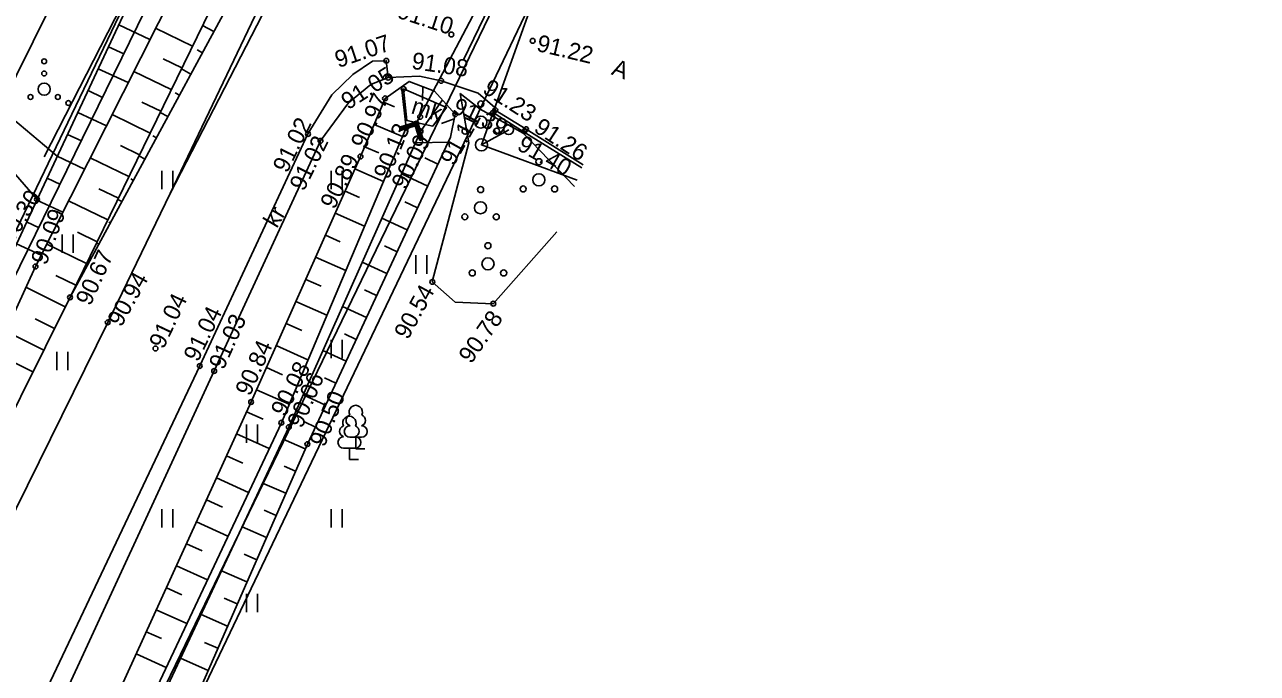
# Model space of a CAD drawing. Extents: x 629029 to 641990, y 6443658 to 6449700.
# Drawn here: x 636945.1 to 636996.1, y 6445264.6 to 6445291.4 of the extents above; entities that cross this region are included whole.
import ezdxf

# ---------------------------------------------------------------- set-up
doc = ezdxf.new("R2010")
doc.units = 0
for name, color, linetype in [('AED', 7, 'Continuous'), ('HALJASTUS', 7, 'Continuous'), ('KORGUS-EH2000', 7, 'Continuous'), ('MOOTPIIR', 7, 'Continuous'), ('MPOHULIIN', 7, 'Continuous'), ('PIIR', 7, 'Continuous'), ('POST', 7, 'Continuous'), ('PUU', 7, 'Continuous'), ('RELJEEF', 7, 'Continuous'), ('TEE', 7, 'Continuous'), ('TRUUP', 7, 'Continuous')]:
    doc.layers.add(name, color=color, linetype=linetype)

msp = doc.modelspace()

# ---------------------------------------------------------------- linework, layer by layer
at = {"layer": 'AED'}
msp.add_lwpolyline([(636945.915, 6445285.951), (636953.791, 6445301.366), (636959.581, 6445314.462), (636965.371, 6445327.558)], dxfattribs=at)
at = {"layer": 'HALJASTUS'}
for p, q in [((636950.772, 6445285.381), (636950.772, 6445284.619)), ((636951.228, 6445285.381), (636951.228, 6445284.619)), ((636957.772, 6445285.381), (636957.772, 6445284.619)), ((636958.228, 6445285.381), (636958.228, 6445284.619)), ((636946.656, 6445282.741), (636946.656, 6445281.98)), ((636947.111, 6445282.741), (636947.111, 6445281.98)), ((636961.272, 6445281.881), (636961.272, 6445281.119)), ((636961.728, 6445281.881), (636961.728, 6445281.119)), ((636957.772, 6445278.381), (636957.772, 6445277.619)), ((636958.228, 6445278.381), (636958.228, 6445277.619)), ((636946.432, 6445277.894), (636946.432, 6445277.133)), ((636946.887, 6445277.894), (636946.887, 6445277.133)), ((636954.272, 6445274.881), (636954.272, 6445274.119)), ((636954.728, 6445274.881), (636954.728, 6445274.119)), ((636950.772, 6445271.381), (636950.772, 6445270.619)), ((636951.228, 6445271.381), (636951.228, 6445270.619)), ((636957.772, 6445271.381), (636957.772, 6445270.619)), ((636958.228, 6445271.381), (636958.228, 6445270.619)), ((636954.272, 6445267.881), (636954.272, 6445267.119)), ((636954.728, 6445267.881), (636954.728, 6445267.119))]:
    msp.add_line(p, q, dxfattribs=at)
for points in [[(636946.453, 6445285.978), (636944.077, 6445287.968), (636950.91, 6445301.765), (636964.598, 6445331.332), (636967.704, 6445330.475)], [(636963.105, 6445288.575), (636963.47, 6445286.527), (636961.955, 6445280.781), (636962.904, 6445279.936), (636964.477, 6445279.879), (636967.101, 6445282.847)], [(636967.836, 6445284.721), (636965.713, 6445286.937), (636963.932, 6445287.93), (636963.105, 6445288.575)], [(636940.526, 6445288.095), (636943.192, 6445286.973), (636945.617, 6445284.189)]]:
    msp.add_lwpolyline(points, dxfattribs=at)
for centre, radius in [((636945.91, 6445289.904), 0.1), ((636945.91, 6445289.404), 0.1), ((636945.91, 6445288.754), 0.25), ((636945.345, 6445288.429), 0.1), ((636946.475, 6445288.429), 0.1), ((636946.91, 6445288.179), 0.1)]:
    msp.add_circle(centre, radius, dxfattribs=at)
at = {"layer": 'KORGUS-EH2000'}
for centre in [(636962.742, 6445291.015), (636966.102, 6445290.755), (636960.054, 6445289.929), (636960.132, 6445289.231), (636962.323, 6445289.099), (636960.002, 6445288.372), (636960.768, 6445288.764), (636964.461, 6445287.771), (636964.557, 6445287.887), (636961.293, 6445287.331), (636961.454, 6445287.61), (636962.904, 6445287.719), (636956.815, 6445286.9), (636960.875, 6445287.157), (636961.468, 6445287.008), (636965.761, 6445287.012), (636965.83, 6445287.1), (636957.335, 6445286.616), (636958.987, 6445285.969), (636945.617, 6445284.189), (636945.55, 6445281.418), (636961.955, 6445280.781), (636946.981, 6445280.144), (636964.477, 6445279.879), (636948.537, 6445279.106), (636950.511, 6445278.026), (636952.342, 6445277.304), (636952.938, 6445277.096), (636954.464, 6445275.814), (636955.714, 6445274.955), (636956.024, 6445274.772), (636956.791, 6445274.071)]:
    msp.add_circle(centre, 0.1, dxfattribs=at)
at = {"layer": 'MOOTPIIR'}
for points in [[(637024.42, 6445657.078), (636938.037, 6445472.015), (636913.649, 6445417.93), (636912.653, 6445413.451), (636914.644, 6445407.976), (636991.955, 6445374.961), (636999.753, 6445379.606), (637007.052, 6445389.063), (637030.279, 6445382.095), (637053.505, 6445425.893), (637065.616, 6445455.092), (637072.75, 6445452.438), (637059.976, 6445423.073), (637034.03, 6445371.866), (637024.498, 6445359.679), (637011.105, 6445350.389), (637007.244, 6445354.008), (636996.722, 6445356.663), (636950.066, 6445258.879), (636880.688, 6445116.257)], [(636829.034, 6445050.852), (636935.555, 6445263.898), (636879.931, 6445296.72), (636811.983, 6445329.542), (636816.475, 6445337.604), (636894.672, 6445300.29), (636925.766, 6445291.077), (636943.617, 6445280.597), (636982.241, 6445361.145), (636981.29, 6445364.312), (636948.195, 6445379.831), (636918.583, 6445391.39), (636903.856, 6445399.149), (636897.681, 6445404.85), (636897.839, 6445409.917), (636923.918, 6445467.735), (636999.975, 6445627.702)]]:
    msp.add_lwpolyline(points, dxfattribs=at)
at = {"layer": 'MPOHULIIN'}
msp.add_lwpolyline([(636967.941, 6445284.991), (636963.988, 6445286.451), (636976.643, 6445321.789), (636995.085, 6445356.534), (637006.738, 6445353.826), (637028.002, 6445349.637)], dxfattribs=at)
at = {"layer": 'PIIR'}
for points in [[(637141.89, 6445598.09), (637071.3, 6445452.06), (637059.61, 6445424.1), (637032.72, 6445372.26), (637020.3, 6445376.49), (637011.72, 6445376.93), (637006.41, 6445374.59), (637000.3, 6445366.99), (636995.47, 6445356.3), (636851.71, 6445058.79)], [(636851.71, 6445058.79), (636995.47, 6445356.3), (636995.73, 6445368.35), (636992.44, 6445367.04), (636990.78, 6445369.56), (636985.25, 6445374.01), (636961.85, 6445384.8), (636917.02, 6445404.25), (636912.08, 6445408.69), (636910.15, 6445413.96), (636935.65, 6445470.93), (636985.39, 6445579.8)], [(636978.43, 6445578.64), (636928.89, 6445473.58), (636909.74, 6445429.09), (636904.25, 6445415.11), (636904.54, 6445411.47), (636907.01, 6445405.27), (636910.02, 6445401.78), (636914.27, 6445399.64), (636962.85, 6445378.32), (636982.17, 6445369.47), (636985.85, 6445366.12), (636987.13, 6445364.23), (636983.91, 6445362.74), (636983.36, 6445359.31), (636969.53, 6445331.78), (636943.6, 6445278.78), (636936.7, 6445264.16), (636920.77, 6445230.04), (636882.75, 6445151.96)]]:
    msp.add_lwpolyline(points, dxfattribs=at)
msp.add_lwpolyline([(636858.08, 6445318.45), (636857.48, 6445317.15), (636870.81, 6445311.1), (636893.86, 6445300.14), (636913.9, 6445294.57), (636925.22, 6445290.56), (636934.34, 6445285.67), (636943.6, 6445278.78), (636969.53, 6445331.78), (636983.36, 6445359.31), (636983.91, 6445362.74), (636987.13, 6445364.23), (636985.85, 6445366.12), (636982.17, 6445369.47), (636962.85, 6445378.32), (636914.27, 6445399.64), (636910.02, 6445401.78), (636907.01, 6445405.27), (636904.54, 6445411.47), (636902.52, 6445411.48), (636897.9, 6445405.04)], close=True, dxfattribs=at)
at = {"layer": 'POST'}
msp.add_line((636963.988, 6445286.451), (636965.112, 6445287.076), dxfattribs=at)
for centre, radius in [((636965.112, 6445287.076), 0.2), ((636963.988, 6445286.451), 0.25)]:
    msp.add_circle(centre, radius, dxfattribs=at)
at = {"layer": 'PUU'}
for p, q in [((636959.03, 6445274.354), (636958.55, 6445274.354)), ((636958.79, 6445273.879), (636958.79, 6445274.354)), ((636958.767, 6445273.902), (636958.287, 6445273.902)), ((636958.527, 6445273.427), (636958.527, 6445273.902)), ((636959.17, 6445273.879), (636958.79, 6445273.879)), ((636958.907, 6445273.427), (636958.527, 6445273.427))]:
    msp.add_line(p, q, dxfattribs=at)
for centre, radius in [((636963.96, 6445288.142), 0.125), ((636963.96, 6445287.392), 0.25), ((636963.31, 6445287.017), 0.125), ((636964.61, 6445287.017), 0.125), ((636966.361, 6445285.753), 0.125), ((636966.361, 6445285.003), 0.25), ((636963.949, 6445284.598), 0.125), ((636965.711, 6445284.628), 0.125), ((636967.011, 6445284.628), 0.125), ((636963.949, 6445283.848), 0.25), ((636963.299, 6445283.473), 0.125), ((636964.599, 6445283.473), 0.125), ((636964.255, 6445282.276), 0.125), ((636964.255, 6445281.526), 0.25), ((636963.605, 6445281.151), 0.125), ((636964.905, 6445281.151), 0.125)]:
    msp.add_circle(centre, radius, dxfattribs=at)
for centre, radius, start, end in [((636958.79, 6445275.399), 0.277, 332.5799, 207.4201), ((636958.527, 6445274.947), 0.277, 332.5799, 207.4201), ((636958.62, 6445275.052), 0.233, 109.0217, 253.1415), ((636958.96, 6445275.052), 0.233, 286.8508, 70.9859), ((636958.357, 6445274.6), 0.233, 109.0217, 253.1415), ((636958.553, 6445274.591), 0.238, 90.0016, 269.3953), ((636958.697, 6445274.6), 0.233, 286.8508, 70.9859), ((636959.027, 6445274.591), 0.238, 270.6047, 89.9984), ((636958.29, 6445274.139), 0.238, 90.0016, 269.3953), ((636958.764, 6445274.139), 0.238, 270.6047, 89.9984)]:
    msp.add_arc(centre, radius, start, end, dxfattribs=at)
at = {"layer": 'RELJEEF'}
for p, q in [((636950.282, 6445290.812), (636948.993, 6445291.414)), ((636950.516, 6445291.277), (636952.042, 6445290.534)), ((636952.46, 6445291.392), (636952.926, 6445291.14)), ((636949.201, 6445290.214), (636948.57, 6445290.508)), ((636950.835, 6445290.009), (636951.604, 6445289.635)), ((636952.236, 6445290.376), (636952.45, 6445290.26)), ((636949.382, 6445289.025), (636948.146, 6445289.602)), ((636949.616, 6445289.491), (636951.166, 6445288.736)), ((636951.583, 6445289.592), (636951.975, 6445289.381)), ((636948.327, 6445288.414), (636947.723, 6445288.696)), ((636951.322, 6445288.597), (636951.499, 6445288.501)), ((636960.678, 6445288.851), (636960.875, 6445287.157)), ((636961.552, 6445288.281), (636961.566, 6445288.86)), ((636949.947, 6445288.217), (636950.728, 6445287.837)), ((636959.935, 6445288.214), (636960.396, 6445288.019)), ((636961.468, 6445287.008), (636962.37, 6445288.315)), ((636948.482, 6445287.238), (636947.3, 6445287.79)), ((636948.716, 6445287.704), (636950.29, 6445286.938)), ((636950.707, 6445287.792), (636951.023, 6445287.621)), ((636962.864, 6445287.523), (636962.33, 6445287.337)), ((636947.454, 6445286.615), (636946.876, 6445286.884)), ((636960.722, 6445286.796), (636959.546, 6445287.292)), ((636949.059, 6445286.425), (636949.852, 6445286.039)), ((636950.408, 6445286.817), (636950.548, 6445286.742)), ((636959.745, 6445286.123), (636959.157, 6445286.371)), ((636961.298, 6445286.538), (636962.611, 6445286.561)), ((636947.582, 6445285.451), (636946.453, 6445285.978)), ((636947.817, 6445285.918), (636949.414, 6445285.14)), ((636949.83, 6445285.993), (636950.072, 6445285.862)), ((636961.641, 6445285.91), (636962.189, 6445285.654)), ((636959.933, 6445284.931), (636958.758, 6445285.454)), ((636946.581, 6445284.815), (636946.03, 6445285.072)), ((636949.494, 6445285.038), (636949.597, 6445284.982)), ((636960.686, 6445285.251), (636961.766, 6445284.748)), ((636948.172, 6445284.633), (636948.977, 6445284.241)), ((636958.947, 6445284.275), (636958.351, 6445284.541)), ((636946.683, 6445283.668), (636945.607, 6445284.166)), ((636946.917, 6445284.132), (636948.539, 6445283.342)), ((636948.953, 6445284.193), (636949.121, 6445284.103)), ((636960.812, 6445284.089), (636961.344, 6445283.841)), ((636959.154, 6445283.088), (636957.944, 6445283.627)), ((636959.873, 6445283.424), (636960.922, 6445282.935)), ((636945.71, 6445283.017), (636945.186, 6445283.259)), ((636947.284, 6445282.84), (636948.101, 6445282.443)), ((636948.58, 6445283.258), (636948.646, 6445283.223)), ((636945.783, 6445281.881), (636944.766, 6445282.352)), ((636946.017, 6445282.345), (636947.663, 6445281.544)), ((636948.077, 6445282.394), (636948.17, 6445282.343)), ((636958.151, 6445282.441), (636957.537, 6445282.714)), ((636959.983, 6445282.269), (636960.499, 6445282.029)), ((636958.375, 6445281.246), (636957.13, 6445281.8)), ((636947.666, 6445281.479), (636947.694, 6445281.464)), ((636959.06, 6445281.596), (636960.077, 6445281.122)), ((636946.396, 6445281.048), (636947.225, 6445280.645)), ((636957.354, 6445280.606), (636956.723, 6445280.887)), ((636945.157, 6445280.558), (636946.783, 6445279.747)), ((636947.2, 6445280.594), (636947.219, 6445280.584)), ((636959.154, 6445280.449), (636959.654, 6445280.216)), ((636957.596, 6445279.404), (636956.317, 6445279.973)), ((636958.247, 6445279.768), (636959.232, 6445279.309)), ((636945.539, 6445279.25), (636946.337, 6445278.852)), ((636944.324, 6445278.739), (636945.891, 6445277.957)), ((636956.558, 6445278.771), (636955.91, 6445279.06)), ((636958.325, 6445278.629), (636958.81, 6445278.403)), ((636956.816, 6445277.561), (636955.503, 6445278.146)), ((636957.434, 6445277.941), (636958.387, 6445277.497)), ((636944.676, 6445277.446), (636945.445, 6445277.063)), ((636955.761, 6445276.937), (636955.096, 6445277.233)), ((636957.496, 6445276.809), (636957.965, 6445276.59)), ((636956.037, 6445275.719), (636954.689, 6445276.319)), ((636956.621, 6445276.113), (636957.542, 6445275.684)), ((636954.957, 6445275.098), (636954.279, 6445275.408)), ((636956.667, 6445274.988), (636957.12, 6445274.777)), ((636955.21, 6445273.884), (636953.864, 6445274.498)), ((636955.789, 6445274.269), (636956.702, 6445273.869)), ((636954.117, 6445273.283), (636953.449, 6445273.588)), ((636955.833, 6445273.158), (636956.301, 6445272.953)), ((636954.359, 6445272.074), (636953.034, 6445272.678)), ((636954.941, 6445272.457), (636955.9, 6445272.037)), ((636953.276, 6445271.468), (636952.619, 6445271.768)), ((636955.008, 6445271.336), (636955.498, 6445271.121)), ((636953.508, 6445270.264), (636952.204, 6445270.858)), ((636954.093, 6445270.645), (636955.097, 6445270.205)), ((636952.436, 6445269.654), (636951.79, 6445269.948)), ((636952.656, 6445268.454), (636951.375, 6445269.038)), ((636954.182, 6445269.514), (636954.696, 6445269.289)), ((636953.245, 6445268.833), (636954.294, 6445268.373)), ((636951.595, 6445267.839), (636950.96, 6445268.128)), ((636953.357, 6445267.692), (636953.893, 6445267.457)), ((636951.805, 6445266.644), (636950.545, 6445267.219)), ((636952.397, 6445267.021), (636953.492, 6445266.541)), ((636950.755, 6445266.024), (636950.13, 6445266.309)), ((636952.532, 6445265.87), (636953.09, 6445265.625)), ((636950.954, 6445264.834), (636949.715, 6445265.399)), ((636951.549, 6445265.209), (636952.689, 6445264.709))]:
    msp.add_line(p, q, dxfattribs=at)
for points in [[(636938.831, 6445268.154), (636941.316, 6445272.164), (636945.55, 6445281.418), (636954.985, 6445300.149), (636960.776, 6445315.207), (636970.501, 6445333.551), (636979.629, 6445351.653), (636983.089, 6445359.186), (636983.363, 6445359.82), (636983.572, 6445361.322), (636983.149, 6445363.609), (636981.948, 6445365.738), (636979.013, 6445368.799), (636976.586, 6445370.36), (636971.437, 6445372.893)], [(636946.981, 6445280.144), (636956.563, 6445297.868), (636963.593, 6445311.935), (636964.918, 6445314.38), (636973.555, 6445331.779), (636982.413, 6445350.022), (636984.284, 6445354.453), (636985.386, 6445358.748), (636985.236, 6445361.676)], [(636978.068, 6445352.47), (636969.37, 6445334.099), (636967.704, 6445330.475), (636959.462, 6445315.466), (636953.687, 6445301.461), (636945.617, 6445284.189), (636940.369, 6445272.861), (636937.87, 6445267.522), (636938.225, 6445266.677), (636939.211, 6445266.13), (636942.875, 6445271.909), (636946.981, 6445280.144), (636956.095, 6445298.854), (636962.663, 6445312.514), (636963.778, 6445314.722), (636971.645, 6445332.934), (636980.915, 6445351.059)], [(636921.857, 6445201.496), (636931.485, 6445220.952), (636940.664, 6445238.777), (636948.331, 6445254.764), (636956.791, 6445274.071), (636962.709, 6445286.771), (636962.904, 6445287.719), (636962.046, 6445288.677), (636960.997, 6445289.077), (636960.002, 6445288.372), (636958.987, 6445285.969), (636954.464, 6445275.814), (636945.588, 6445256.346), (636938.086, 6445240.146), (636928.999, 6445221.921), (636919.889, 6445202.976)], [(636961.98, 6445287.226), (636960.901, 6445287.458), (636960.768, 6445288.764), (636962.546, 6445287.99), (636961.98, 6445287.226)], [(636961.293, 6445287.331), (636960.875, 6445287.157), (636955.714, 6445274.955), (636946.691, 6445255.771), (636938.988, 6445239.581), (636930.206, 6445221.676), (636920.885, 6445202.318)], [(636921.154, 6445202.195), (636930.38, 6445221.585), (636939.486, 6445239.262), (636947.026, 6445255.544), (636956.024, 6445274.772), (636961.468, 6445287.008), (636961.293, 6445287.331)]]:
    msp.add_lwpolyline(points, dxfattribs=at)
at = {"layer": 'TEE'}
for points in [[(636922.875, 6445224.975), (636931.5, 6445243.194), (636939.045, 6445259.85), (636948.537, 6445279.106), (636951.121, 6445284.431), (636957.623, 6445297.073), (636964.584, 6445311.51), (636964.176, 6445312.336), (636965.014, 6445313.901), (636965.693, 6445313.587), (636966.155, 6445314.38), (636974.561, 6445331.155), (636983.836, 6445350.006), (636984.571, 6445352.444), (636984.697, 6445352.885)], [(636951.121, 6445284.431), (636957.254, 6445297.297), (636964.352, 6445311.578), (636964.454, 6445311.773)], [(636926.695, 6445223.065), (636935.765, 6445241.556), (636943.066, 6445257.735), (636952.342, 6445277.304), (636956.815, 6445286.9), (636957.799, 6445288.526), (636958.669, 6445289.361), (636959.489, 6445289.907), (636960.054, 6445289.929), (636960.132, 6445289.231), (636961.42, 6445289.292), (636962.323, 6445289.099), (636963.398, 6445288.739), (636963.851, 6445288.592), (636964.533, 6445287.991), (636964.557, 6445287.887)], [(636927.319, 6445222.678), (636936.778, 6445241.078), (636943.771, 6445257.274), (636952.938, 6445277.096), (636957.335, 6445286.616), (636958.496, 6445288.193), (636959.416, 6445288.947), (636960.132, 6445289.231)], [(636968.192, 6445285.63), (636965.83, 6445287.1), (636964.557, 6445287.887), (636964.483, 6445287.768)], [(636968.14, 6445285.498), (636965.756, 6445286.981), (636964.483, 6445287.768)]]:
    msp.add_lwpolyline(points, dxfattribs=at)
at = {"layer": 'TRUUP'}
for p, q in [((636961.293, 6445287.331), (636965.563, 6445295.478)), ((636963.236, 6445289.939), (636964.325, 6445292.189)), ((636961.339, 6445287.421), (636960.598, 6445287.181)), ((636961.127, 6445287.202), (636961.151, 6445287.36)), ((636961.153, 6445287.211), (636961.178, 6445287.369)), ((636961.18, 6445287.22), (636961.205, 6445287.377)), ((636961.207, 6445287.228), (636961.231, 6445287.386)), ((636961.233, 6445287.237), (636961.258, 6445287.394)), ((636961.255, 6445287.216), (636961.284, 6445287.403)), ((636961.273, 6445287.163), (636961.311, 6445287.412)), ((636961.29, 6445287.11), (636961.338, 6445287.42)), ((636961.307, 6445287.057), (636961.355, 6445287.37)), ((636961.578, 6445286.68), (636961.339, 6445287.421)), ((636960.642, 6445287.046), (636960.598, 6445287.181)), ((636960.611, 6445287.141), (636960.619, 6445287.188)), ((636961.293, 6445287.331), (636960.62, 6445287.113)), ((636960.628, 6445287.088), (636960.645, 6445287.196)), ((636961.247, 6445287.241), (636960.642, 6445287.046)), ((636960.647, 6445287.047), (636960.672, 6445287.205)), ((636960.674, 6445287.056), (636960.698, 6445287.214)), ((636960.701, 6445287.065), (636960.725, 6445287.222)), ((636960.727, 6445287.073), (636960.752, 6445287.231)), ((636960.754, 6445287.082), (636960.778, 6445287.239)), ((636960.781, 6445287.09), (636960.805, 6445287.248)), ((636960.807, 6445287.099), (636960.832, 6445287.257)), ((636960.834, 6445287.108), (636960.858, 6445287.265)), ((636960.86, 6445287.116), (636960.885, 6445287.274)), ((636960.887, 6445287.125), (636960.912, 6445287.282)), ((636960.914, 6445287.134), (636960.938, 6445287.291)), ((636960.94, 6445287.142), (636960.965, 6445287.3)), ((636960.967, 6445287.151), (636960.991, 6445287.308)), ((636960.994, 6445287.159), (636961.018, 6445287.317)), ((636961.02, 6445287.168), (636961.045, 6445287.326)), ((636961.047, 6445287.177), (636961.071, 6445287.334)), ((636961.074, 6445287.185), (636961.098, 6445287.343)), ((636961.1, 6445287.194), (636961.125, 6445287.351)), ((636961.443, 6445286.636), (636961.247, 6445287.241)), ((636961.511, 6445286.658), (636961.293, 6445287.331)), ((636961.324, 6445287.004), (636961.372, 6445287.317)), ((636961.341, 6445286.952), (636961.389, 6445287.264)), ((636961.358, 6445286.899), (636961.407, 6445287.211)), ((636961.375, 6445286.846), (636961.424, 6445287.158)), ((636961.392, 6445286.793), (636961.441, 6445287.106)), ((636961.409, 6445286.74), (636961.458, 6445287.053)), ((636961.426, 6445286.687), (636961.475, 6445287)), ((636961.444, 6445286.637), (636961.492, 6445286.947)), ((636961.47, 6445286.645), (636961.509, 6445286.894)), ((636961.443, 6445286.636), (636961.578, 6445286.68)), ((636961.497, 6445286.654), (636961.526, 6445286.841)), ((636961.524, 6445286.662), (636961.543, 6445286.788)), ((636961.55, 6445286.671), (636961.56, 6445286.736))]:
    msp.add_line(p, q, dxfattribs=at)

# ---------------------------------------------------------------- texts
at = {"layer": 'KORGUS-EH2000'}
for s, rotation, p in [('91.10', 341.8473, (636960.457, 6445291.723)), ('91.07', 18.6536, (636958.068, 6445289.626)), ('91.22', 346.5348, (636966.227, 6445290.342)), ('91.08', 351.6589, (636961.069, 6445289.6)), ('91.05', 32.4712, (636958.471, 6445287.88)), ('91.23', 327.2648, (636963.989, 6445288.631)), ('90.97', 65.4328, (636959.187, 6445286.243)), ('91.39', 334.6538, (636962.731, 6445287.8)), ('91.02', 63.8119, (636955.952, 6445285.251)), ('91.11', 60.8953, (636962.845, 6445285.548)), ('91.26', 326.7351, (636966.107, 6445287.026)), ('90.13', 67.5509, (636960.145, 6445284.986)), ('90.09', 63.3609, (636960.852, 6445284.556)), ('91.02', 63.6075, (636956.642, 6445284.497)), ('91.40', 330.3191, (636965.411, 6445286.277)), ('90.89', 63.7886, (636957.912, 6445283.749)), ('90.30', 58.6097, (636944.591, 6445282.31)), ('90.09', 69.7024, (636945.993, 6445281.439)), ('90.67', 65.6235, (636947.818, 6445279.755)), ('90.94', 60.7512, (636949.093, 6445278.878)), ('91.04', 64.6179, (636950.842, 6445277.969)), ('90.54', 61.3895, (636960.949, 6445278.358)), ('91.04', 64.2593, (636952.267, 6445277.436)), ('91.03', 65.8286, (636953.324, 6445277.108)), ('90.78', 54.888, (636963.56, 6445277.36)), ('90.84', 66.0166, (636954.417, 6445276.021)), ('90.08', 62.8319, (636955.863, 6445275.166)), ('90.06', 66.5226, (636956.566, 6445274.689)), ('90.50', 68.116, (636957.496, 6445273.913))]:
    msp.add_text(s, height=0.7, rotation=rotation, dxfattribs=at).set_placement(p)
at = {"layer": 'RELJEEF'}
msp.add_text('mk', height=0.7, rotation=342.943, dxfattribs=at).set_placement((636961.04, 6445287.767))
at = {"layer": 'TEE'}
for s, rotation, p in [('A', 338.9904, (636969.319, 6445289.373)), ('kr', 59.2373, (636955.527, 6445282.969))]:
    msp.add_text(s, height=0.7, rotation=rotation, dxfattribs=at).set_placement(p)

doc.saveas('drawing.dxf')
